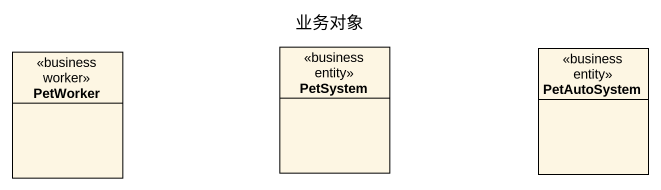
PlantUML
@startuml
title 业务对象
hide circle
hide empty members
class PetWorker <<business worker>>
class PetSystem <<business entity>>
class PetAutoSystem <<business entity>>
@enduml
